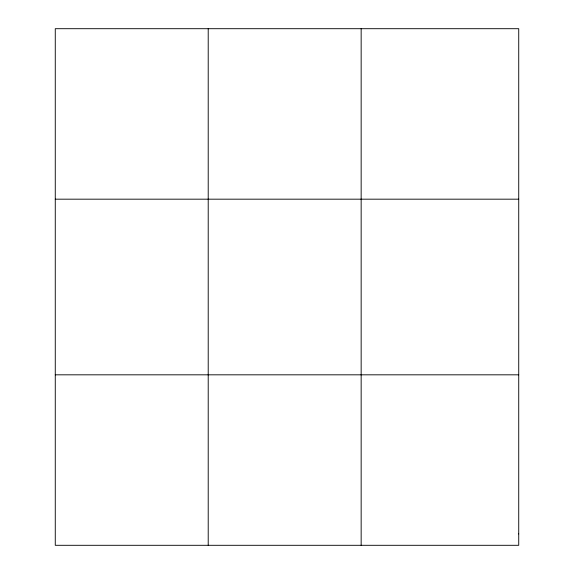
<?xml version="1.0" encoding="UTF-8"?>
<svg xmlns="http://www.w3.org/2000/svg" width="574" height="574" viewBox="0 0 574 574"><rect width="100%" height="100%" fill="white"/><g stroke="black" fill="none" stroke-linecap="round" stroke-linejoin="round"><path stroke-width="0.86" d="M208.211 545.3L208.211 28.7M361.154 545.3L361.154 28.7M55.269 199.178L518.731 199.178M55.269 374.822L518.731 374.822M518.731 533.935L518.731 545.3L55.269 545.3L55.269 28.7L518.731 28.7L518.731 533.935"/></g></svg>
